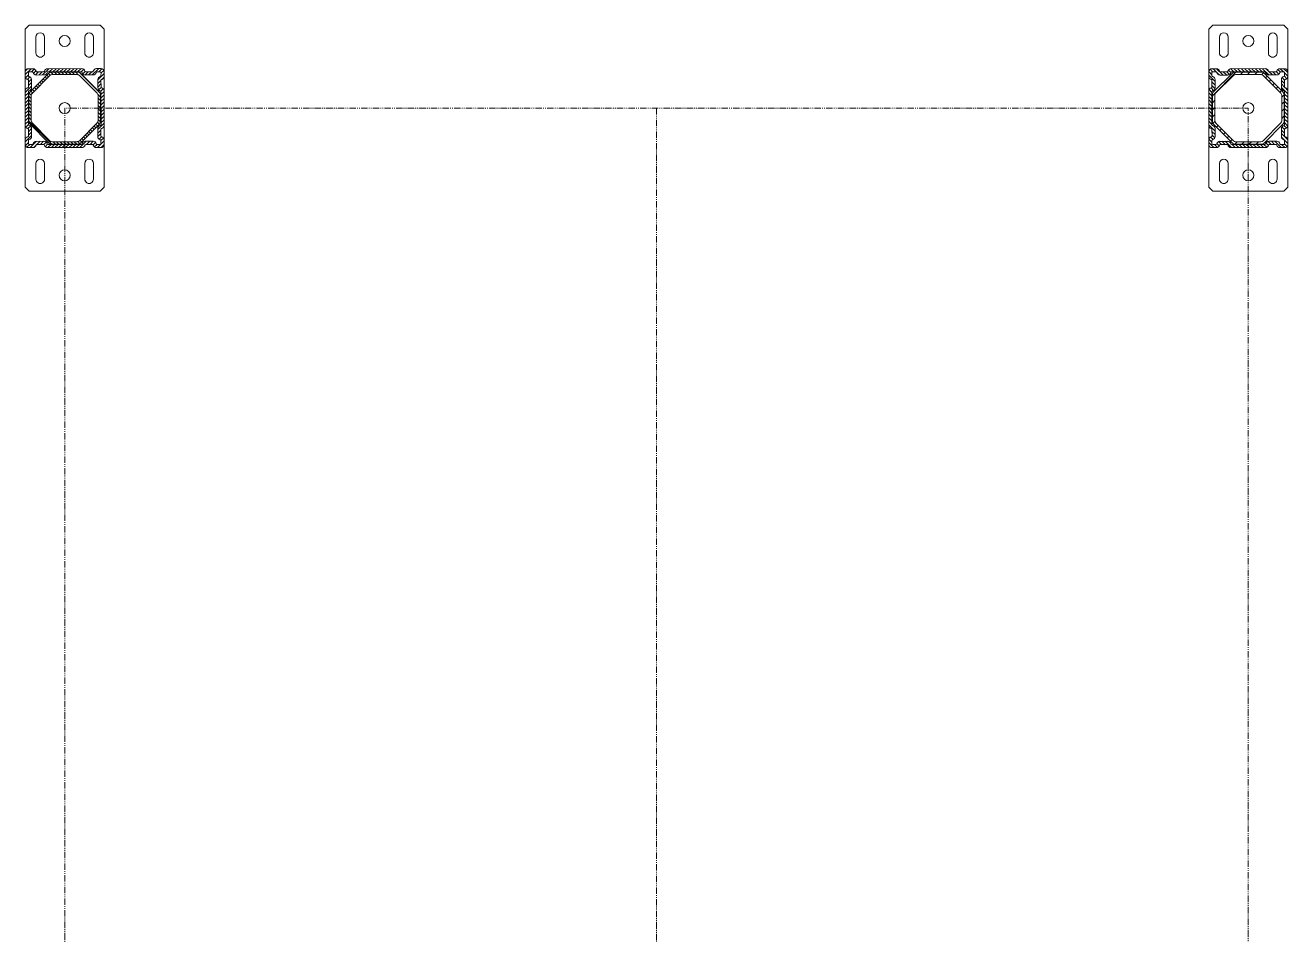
# Model space of a CAD drawing. Header units: millimetres. Extents: x 2179 to 44859, y 3478 to 159868.
# Drawn here: x 22346 to 23946, y 144676 to 145828 of the extents above; entities that cross this region are included whole.
import ezdxf

# ---------------------------------------------------------------- set-up
doc = ezdxf.new("R2010")
doc.units = ezdxf.units.MM
doc.linetypes.add('IMPORT-PHANTOM2', pattern=[14.732, 8.128, -1.524, 1.016, -1.524, 1.016, -1.524])
for name, color, linetype, lineweight in [('0-1', 7, 'IMPORT-PHANTOM2', 9), ('0-2', 7, 'Continuous', 9), ('2966-1_navrh dispozice stroju-HK_dwg-1', 7, 'Continuous', 9)]:
    doc.layers.add(name, color=color, linetype=linetype, lineweight=lineweight)

# ---------------------------------------------------------------- blocks, each defined once
blk = doc.blocks.new('2966-1_navrh dispozice stroju-HK_dwg__X1440-903015-1NP _ stroje - KOTVÍCÍ BODY')
at = {"layer": '0-2'}
for p, q in [((-22729.5, 6266.9), (-22703.1, 6293.2)), ((-22701.5, 6290.4), (-22698.3, 6293.6)), ((-22696.8, 6290.6), (-22693.8, 6293.6)), ((-22692.3, 6290.6), (-22689.3, 6293.6)), ((-22687.8, 6290.6), (-22684.8, 6293.6)), ((-22683.3, 6290.6), (-22680.3, 6293.6)), ((-22678.8, 6290.6), (-22675.8, 6293.6)), ((-22674.3, 6290.6), (-22671.3, 6293.6)), ((-22669.8, 6290.6), (-22666.9, 6293.6)), ((-22666.1, 6289.9), (-22663.9, 6292)), ((-22663.8, 6287.7), (-22661.7, 6289.8)), ((-22661.5, 6285.4), (-22659.4, 6287.5)), ((-22659.3, 6283.2), (-22657.2, 6285.3)), ((-22657, 6280.9), (-22654.9, 6283.1)), ((-22654.8, 6278.7), (-22652.7, 6280.8)), ((-22652.6, 6276.4), (-22650.4, 6278.6)), ((-22650.3, 6274.2), (-22648.2, 6276.3)), ((-22648.1, 6272), (-22645.9, 6274.1)), ((-22729.8, 6262.1), (-22726.6, 6265.3)), ((-22729.8, 6257.6), (-22726.8, 6260.6)), ((-22729.8, 6253.1), (-22726.8, 6256.1)), ((-22645.8, 6269.7), (-22643.7, 6271.8)), ((-22643.6, 6267.5), (-22641.5, 6269.6)), ((-22641.9, 6264.7), (-22639.3, 6267.2)), ((-22641.8, 6260.3), (-22638.8, 6263.3)), ((-22641.8, 6255.8), (-22638.8, 6258.8)), ((-22729.8, 6248.6), (-22726.8, 6251.6)), ((-22729.8, 6244.1), (-22726.8, 6247.1)), ((-22729.8, 6239.6), (-22726.8, 6242.6)), ((-22641.8, 6251.3), (-22638.8, 6254.3)), ((-22641.8, 6246.8), (-22638.8, 6249.8)), ((-22641.8, 6242.3), (-22638.8, 6245.3)), ((-22641.8, 6237.8), (-22638.8, 6240.8)), ((-22729.8, 6235.1), (-22726.8, 6238.1)), ((-22729.8, 6230.6), (-22726.8, 6233.6)), ((-22728.3, 6227.7), (-22726.1, 6229.9)), ((-22726, 6225.4), (-22723.9, 6227.6)), ((-22723.8, 6223.2), (-22721.6, 6225.3)), ((-22668, 6202.6), (-22638.8, 6231.8)), ((-22641.8, 6233.3), (-22638.8, 6236.3)), ((-22721.5, 6221), (-22719.4, 6223.1)), ((-22719.3, 6218.7), (-22717.2, 6220.8)), ((-22717, 6216.5), (-22714.9, 6218.6)), ((-22714.8, 6214.2), (-22712.7, 6216.3)), ((-22712.5, 6212), (-22710.4, 6214.1)), ((-22710.3, 6209.7), (-22708.2, 6211.8)), ((-22708, 6207.5), (-22705.9, 6209.6)), ((-22705.8, 6205.2), (-22703.7, 6207.4)), ((-22703.4, 6203.1), (-22700.9, 6205.6)), ((-22699.5, 6202.6), (-22696.5, 6205.6)), ((-22695, 6202.6), (-22692, 6205.6)), ((-22690.5, 6202.6), (-22687.5, 6205.6)), ((-22686, 6202.6), (-22683, 6205.6)), ((-22681.5, 6202.6), (-22678.5, 6205.6)), ((-22677, 6202.6), (-22674, 6205.6)), ((-22672.5, 6202.6), (-22669.5, 6205.6))]:
    blk.add_line(p, q, dxfattribs=at)
blk = doc.blocks.new('2966-1_navrh dispozice stroju-HK_dwg__X1441-903016-1NP _ stroje - KOTVÍCÍ BODY')
at = {"layer": '0-2'}
for p, q in [((-22726.3, 6282.9), (-22734.3, 6290.9)), ((-22730.3, 6291.4), (-22734.1, 6295.2)), ((-22728.5, 6294.1), (-22732.1, 6297.7)), ((-22720, 6290.1), (-22728, 6298.1)), ((-22720.7, 6295.3), (-22723.3, 6297.9)), ((-22715.5, 6290.1), (-22719.5, 6294.1)), ((-22711, 6290.1), (-22715, 6294.1)), ((-22707.6, 6291.1), (-22710.6, 6294.2)), ((-22705.9, 6293.9), (-22708.9, 6297)), ((-22701.5, 6294.1), (-22705.5, 6298.1)), ((-22697, 6294.1), (-22701, 6298.1)), ((-22692.6, 6294.1), (-22696.6, 6298.1)), ((-22688.1, 6294.1), (-22692.1, 6298.1)), ((-22683.6, 6294.1), (-22687.6, 6298.1)), ((-22679.1, 6294.1), (-22683.1, 6298.1)), ((-22674.6, 6294.1), (-22678.6, 6298.1)), ((-22670.1, 6294.1), (-22674.1, 6298.1)), ((-22665.6, 6294.1), (-22669.6, 6298.1)), ((-22657.1, 6290.1), (-22665.1, 6298.1)), ((-22652.6, 6290.1), (-22656.6, 6294.1)), ((-22648.2, 6290.1), (-22652.1, 6294.1)), ((-22645.2, 6291.6), (-22648.1, 6294.6)), ((-22643.2, 6294.1), (-22646.4, 6297.3)), ((-22634.3, 6289.7), (-22642.7, 6298.1)), ((-22635.1, 6286), (-22638.3, 6289.2)), ((-22634.3, 6294.2), (-22638.2, 6298.1)), ((-22730.3, 6269), (-22733.5, 6272.2)), ((-22727.8, 6271), (-22730.8, 6273.9)), ((-22726.3, 6278.4), (-22730.3, 6282.4)), ((-22726.3, 6274), (-22730.3, 6278)), ((-22638.3, 6280.3), (-22642.3, 6284.2)), ((-22638.3, 6275.8), (-22642.3, 6279.8)), ((-22634.3, 6267.3), (-22642.3, 6275.3)), ((-22637.8, 6284.2), (-22640.8, 6287.2)), ((-22730.3, 6264.5), (-22734.3, 6268.5)), ((-22730.3, 6260), (-22734.3, 6264)), ((-22730.3, 6255.5), (-22734.3, 6259.5)), ((-22634.3, 6262.8), (-22638.3, 6266.8)), ((-22634.3, 6258.3), (-22638.3, 6262.3)), ((-22634.3, 6253.8), (-22638.3, 6257.8)), ((-22730.3, 6251), (-22734.3, 6255)), ((-22730.3, 6246.5), (-22734.3, 6250.5)), ((-22730.3, 6242), (-22734.3, 6246)), ((-22730.3, 6237.5), (-22734.3, 6241.5)), ((-22634.3, 6249.3), (-22638.3, 6253.3)), ((-22634.3, 6244.8), (-22638.3, 6248.8)), ((-22634.3, 6240.3), (-22638.3, 6244.3)), ((-22730.3, 6233.1), (-22734.3, 6237.1)), ((-22730.3, 6228.6), (-22734.3, 6232.6)), ((-22726.3, 6220.1), (-22734.3, 6228.1)), ((-22638.2, 6221.8), (-22641.3, 6224.8)), ((-22635.4, 6223.5), (-22638.5, 6226.5)), ((-22634.3, 6235.8), (-22638.3, 6239.8)), ((-22634.3, 6231.3), (-22638.3, 6235.3)), ((-22634.3, 6226.9), (-22638.3, 6230.9)), ((-22730.3, 6206.1), (-22733.9, 6209.7)), ((-22728.3, 6208.6), (-22731.4, 6211.7)), ((-22726.3, 6215.6), (-22730.3, 6219.6)), ((-22726.4, 6211.2), (-22730.3, 6215.1)), ((-22638.3, 6217.4), (-22642.3, 6221.4)), ((-22638.3, 6212.9), (-22642.3, 6216.9)), ((-22634.3, 6204.4), (-22642.3, 6212.4)), ((-22634.5, 6209.1), (-22637.1, 6211.7)), ((-22726.8, 6198.1), (-22734.3, 6205.6)), ((-22731.4, 6198.3), (-22734.1, 6201)), ((-22722.7, 6198.5), (-22726.3, 6202.1)), ((-22720.7, 6201), (-22723.8, 6204.1)), ((-22717.3, 6202.1), (-22721.2, 6206)), ((-22712.8, 6202.1), (-22716.8, 6206.1)), ((-22704.3, 6198.1), (-22712.3, 6206.1)), ((-22699.8, 6198.1), (-22703.8, 6202.1)), ((-22695.3, 6198.1), (-22699.3, 6202.1)), ((-22690.8, 6198.1), (-22694.8, 6202.1)), ((-22686.4, 6198.1), (-22690.4, 6202.1)), ((-22681.9, 6198.1), (-22685.9, 6202.1)), ((-22677.4, 6198.1), (-22681.4, 6202.1)), ((-22672.9, 6198.1), (-22676.9, 6202.1)), ((-22668.4, 6198.1), (-22672.4, 6202.1)), ((-22663.9, 6198.1), (-22667.9, 6202.1)), ((-22660.2, 6198.8), (-22663.4, 6202.1)), ((-22658.5, 6201.6), (-22661.4, 6204.6)), ((-22654.4, 6202.1), (-22658.4, 6206.1)), ((-22649.9, 6202.1), (-22653.9, 6206.1)), ((-22641.5, 6198.1), (-22649.5, 6206.1)), ((-22637.2, 6198.3), (-22641, 6202.1)), ((-22634.7, 6200.3), (-22638.3, 6203.9))]:
    blk.add_line(p, q, dxfattribs=at)
blk = doc.blocks.new('2966-1_navrh dispozice stroju-HK_dwg__X1442-903017-1NP _ stroje - KOTVÍCÍ BODY')
at = {"layer": '0-2'}
for p, q in [((-22698.3, 7790.6), (-22701.3, 7793.6)), ((-22689.4, 7790.6), (-22692.4, 7793.6)), ((-22680.4, 7790.6), (-22683.4, 7793.6)), ((-22671.4, 7790.6), (-22674.4, 7793.6)), ((-22718.1, 7774.4), (-22720.2, 7776.5)), ((-22713.6, 7778.9), (-22715.7, 7781)), ((-22709.1, 7783.4), (-22711.2, 7785.5)), ((-22704.6, 7787.9), (-22706.7, 7790)), ((-22726.7, 7765), (-22729.1, 7767.5)), ((-22722.6, 7769.9), (-22724.7, 7772)), ((-22638.8, 7758), (-22641.8, 7761)), ((-22726.8, 7756.2), (-22729.8, 7759.2)), ((-22726.8, 7747.2), (-22729.8, 7750.2)), ((-22638.8, 7749), (-22641.8, 7752)), ((-22726.8, 7738.2), (-22729.8, 7741.2)), ((-22700.1, 7702.6), (-22729.8, 7732.3)), ((-22638.8, 7740), (-22641.8, 7743)), ((-22638.8, 7731.1), (-22641.8, 7734.1)), ((-22655.9, 7712.2), (-22658, 7714.3)), ((-22651.4, 7716.7), (-22653.5, 7718.8)), ((-22646.9, 7721.2), (-22649, 7723.3)), ((-22642.4, 7725.7), (-22644.5, 7727.8)), ((-22691.2, 7702.6), (-22694.2, 7705.6)), ((-22682.2, 7702.6), (-22685.2, 7705.6)), ((-22673.2, 7702.6), (-22676.2, 7705.6)), ((-22664.9, 7703.3), (-22667.4, 7705.7)), ((-22660.3, 7707.7), (-22662.5, 7709.8))]:
    blk.add_line(p, q, dxfattribs=at)
blk = doc.blocks.new('2966-1_navrh dispozice stroju-HK_dwg__X1443-903018-1NP _ stroje - KOTVÍCÍ BODY')
at = {"layer": '0-2'}
for p, q in [((-22734.3, 7793.2), (-22729.4, 7798.1)), ((-22734.3, 7788.7), (-22730.3, 7792.7)), ((-22728.9, 7794.1), (-22724.9, 7798.1)), ((-22724.6, 7793.9), (-22721.6, 7796.9)), ((-22723, 7791.1), (-22719.9, 7794.1)), ((-22719.4, 7790.1), (-22715.4, 7794.1)), ((-22714.9, 7790.1), (-22710.9, 7794.1)), ((-22710.5, 7790.1), (-22702.5, 7798.1)), ((-22710, 7795.1), (-22707.1, 7797.9)), ((-22702, 7794.1), (-22698, 7798.1)), ((-22697.5, 7794.1), (-22693.5, 7798.1)), ((-22693, 7794.1), (-22689, 7798.1)), ((-22688.5, 7794.1), (-22684.5, 7798.1)), ((-22684, 7794.1), (-22680, 7798.1)), ((-22679.5, 7794.1), (-22675.5, 7798.1)), ((-22675, 7794.1), (-22671, 7798.1)), ((-22670.5, 7794.1), (-22666.5, 7798.1)), ((-22666, 7794.1), (-22662.1, 7798)), ((-22662.3, 7793.3), (-22659.3, 7796.4)), ((-22660.5, 7790.7), (-22657.1, 7794.1)), ((-22656.6, 7790.1), (-22652.6, 7794.1)), ((-22652.1, 7790.1), (-22644.1, 7798.1)), ((-22647.5, 7790.2), (-22644.3, 7793.4)), ((-22643.6, 7794), (-22639.6, 7798.1)), ((-22639.1, 7794.1), (-22635.9, 7797.3)), ((-22638.3, 7790.4), (-22634.3, 7794.4)), ((-22733.1, 7785.4), (-22730.1, 7788.4)), ((-22730.4, 7783.7), (-22727.3, 7786.7)), ((-22730.3, 7779.2), (-22726.3, 7783.2)), ((-22730.3, 7774.7), (-22726.3, 7778.7)), ((-22642.3, 7781.9), (-22634.3, 7789.9)), ((-22642.3, 7777.4), (-22638.3, 7781.4)), ((-22642.2, 7773.1), (-22638.3, 7776.9)), ((-22734.3, 7766.2), (-22726.3, 7774.2)), ((-22734.3, 7761.7), (-22730.3, 7765.7)), ((-22734.3, 7757.3), (-22730.3, 7761.3)), ((-22734.2, 7770.9), (-22731.3, 7773.8)), ((-22640.2, 7770.5), (-22637.1, 7773.7)), ((-22638.3, 7767.9), (-22634.7, 7771.6)), ((-22638.3, 7763.5), (-22634.3, 7767.5)), ((-22638.3, 7759), (-22634.3, 7763)), ((-22734.3, 7752.8), (-22730.3, 7756.8)), ((-22734.3, 7748.3), (-22730.3, 7752.3)), ((-22734.3, 7743.8), (-22730.3, 7747.8)), ((-22638.3, 7754.5), (-22634.3, 7758.5)), ((-22638.3, 7750), (-22634.3, 7754)), ((-22638.3, 7745.5), (-22634.3, 7749.5)), ((-22638.3, 7741), (-22634.3, 7745)), ((-22734.3, 7739.3), (-22730.3, 7743.3)), ((-22734.3, 7734.8), (-22730.3, 7738.8)), ((-22734.3, 7730.3), (-22730.3, 7734.3)), ((-22734.3, 7725.9), (-22730.3, 7729.8)), ((-22638.3, 7736.5), (-22634.3, 7740.5)), ((-22638.3, 7732), (-22634.3, 7736)), ((-22638.3, 7727.5), (-22634.3, 7731.5)), ((-22734.3, 7707.9), (-22726.3, 7715.9)), ((-22732.6, 7723), (-22729.6, 7726.1)), ((-22730.3, 7720.8), (-22726.9, 7724.2)), ((-22730.3, 7716.4), (-22726.3, 7720.4)), ((-22642.3, 7719), (-22634.3, 7727)), ((-22642.3, 7714.6), (-22638.3, 7718.6)), ((-22642, 7710.4), (-22638.3, 7714.1)), ((-22641.8, 7724), (-22640.2, 7725.6)), ((-22734.3, 7703.4), (-22730.3, 7707.4)), ((-22733.5, 7699.7), (-22730.3, 7702.9)), ((-22730.6, 7698.1), (-22726.6, 7702.1)), ((-22729.6, 7708.1), (-22726.4, 7711.3)), ((-22726.1, 7698.1), (-22718.1, 7706.1)), ((-22717.6, 7702.1), (-22713.6, 7706.1)), ((-22713.1, 7702.1), (-22709.3, 7705.9)), ((-22709.9, 7700.9), (-22706.8, 7704)), ((-22707.8, 7698.5), (-22704.2, 7702.1)), ((-22703.7, 7698.1), (-22699.7, 7702.1)), ((-22699.2, 7698.1), (-22695.2, 7702.1)), ((-22694.7, 7698.1), (-22690.7, 7702.1)), ((-22690.2, 7698.1), (-22686.2, 7702.1)), ((-22685.7, 7698.1), (-22681.7, 7702.1)), ((-22681.2, 7698.1), (-22677.2, 7702.1)), ((-22676.7, 7698.1), (-22672.7, 7702.1)), ((-22672.2, 7698.1), (-22668.2, 7702.1)), ((-22667.8, 7698.1), (-22663.8, 7702.1)), ((-22663.3, 7698.1), (-22655.3, 7706.1)), ((-22661.9, 7704), (-22660.3, 7705.6)), ((-22654.8, 7702.1), (-22650.8, 7706.1)), ((-22650.3, 7702.1), (-22646.6, 7705.7)), ((-22647.6, 7700.2), (-22644.5, 7703.4)), ((-22645.1, 7698.2), (-22641.3, 7702.1)), ((-22640.8, 7698.1), (-22634.3, 7704.6)), ((-22639.6, 7708.3), (-22636.5, 7711.4)), ((-22638.3, 7705.1), (-22634.5, 7708.9))]:
    blk.add_line(p, q, dxfattribs=at)
blk = doc.blocks.new('2966-1_navrh dispozice stroju-HK_dwg-867852-1NP _ stroje - KOTVÍCÍ BODY')
at = {"layer": '0-1'}
blk.add_line((-15836.8, 17684.7), (-337.4, 8367.9), dxfattribs=at)
at = {"layer": '0-1', "flags": 128}
blk.add_lwpolyline([(-1810.9, 10128.7), (-15450.4, 18327.5), (-16223.2, 17041.9), (-2583.7, 8843.1)], close=True, dxfattribs=at)
at = {"layer": '0-2'}
for p, q in [((-15508.7, 18405.1), (-15491.6, 18394.8)), ((-15497.2, 18385.4), (-15514.4, 18395.7)), ((-15472.5, 18387.7), (-15469.5, 18392.7)), ((-15468.7, 18386.3), (-15466.6, 18389.7)), ((-15465.2, 18390.1), (-15461.8, 18388)), ((-15456.9, 18385.1), (-15449.6, 18380.7)), ((-15504.5, 18334.6), (-15482, 18371.9)), ((-15500.6, 18333.1), (-15479, 18369.2)), ((-15444.7, 18375.8), (-15478.1, 18367.5)), ((-15445.2, 18372.6), (-15476.1, 18364.9)), ((-15476, 18374.1), (-15471.6, 18381.4)), ((-15473, 18371.4), (-15467.8, 18380)), ((-15459.6, 18382.1), (-15451, 18376.8)), ((-15444.7, 18377.8), (-15408.6, 18356.1)), ((-15414.8, 18355.7), (-15442.1, 18372.1)), ((-15412.2, 18357.6), (-15441.7, 18375.3)), ((-15480.5, 18365.7), (-15498.2, 18336.2)), ((-15478.6, 18363), (-15495, 18335.7)), ((-15405.3, 18322.3), (-15413, 18353.2)), ((-15402.1, 18321.8), (-15410.4, 18355.2)), ((-15403.8, 18353.2), (-15396.4, 18348.7)), ((-15529.2, 18332.3), (-15546.3, 18342.6)), ((-15540.6, 18352), (-15523.5, 18341.7)), ((-15406.5, 18350.1), (-15397.8, 18344.9)), ((-15395.8, 18336.7), (-15401, 18328.1)), ((-15391.6, 18345.8), (-15388.1, 18343.7)), ((-15387.8, 18342.4), (-15389.9, 18338.9)), ((-15383.8, 18341.1), (-15386.8, 18336.2)), ((-15508, 18320.9), (-15503.6, 18328.3)), ((-15504.9, 18318.2), (-15499.7, 18326.9)), ((-15498.7, 18333.2), (-15490.4, 18299.8)), ((-15495.5, 18332.7), (-15487.8, 18301.7)), ((-15400.1, 18321.8), (-15421.8, 18285.7)), ((-15396.3, 18320.4), (-15418.8, 18283)), ((-15392.8, 18334), (-15397.2, 18326.7)), ((-15371.6, 18322.7), (-15354.4, 18312.4)), ((-15516.9, 18313.8), (-15513.9, 18318.8)), ((-15513, 18312.6), (-15510.9, 18316.1)), ((-15509.2, 18309.2), (-15512.6, 18311.2)), ((-15497, 18301.8), (-15504.3, 18306.2)), ((-15494.3, 18304.9), (-15502.9, 18310.1)), ((-15422.2, 18291.9), (-15405.7, 18319.3)), ((-15420.2, 18289.3), (-15402.5, 18318.8)), ((-15360.1, 18303), (-15377.2, 18313.3)), ((-15456, 18277.2), (-15492.1, 18298.9)), ((-15488.5, 18297.3), (-15459.1, 18279.6)), ((-15485.9, 18299.3), (-15458.6, 18282.8)), ((-15455.6, 18282.4), (-15424.6, 18290.1)), ((-15456.1, 18279.2), (-15422.7, 18287.5)), ((-15443.8, 18269.9), (-15451.2, 18274.3)), ((-15441.1, 18272.9), (-15449.8, 18278.1)), ((-15427.7, 18283.6), (-15432.9, 18274.9)), ((-15424.7, 18280.9), (-15429.1, 18273.5)), ((-15435.5, 18264.9), (-15439, 18267)), ((-15432, 18268.7), (-15434.1, 18265.2)), ((-15428.2, 18267.3), (-15431.2, 18262.3)), ((-15392, 18249.8), (-15409.2, 18260.1)), ((-15403.5, 18269.6), (-15386.4, 18259.3)), ((-16270, 17099.8), (-16287.2, 17110.1)), ((-16281.5, 17119.5), (-16264.4, 17109.2)), ((-16245.3, 17102.1), (-16242.3, 17107.1)), ((-16241.5, 17100.7), (-16239.4, 17104.1)), ((-16238, 17104.5), (-16234.6, 17102.4)), ((-16217.5, 17090.2), (-16250.8, 17081.9)), ((-16248.8, 17088.5), (-16244.4, 17095.8)), ((-16245.8, 17085.7), (-16240.6, 17094.4)), ((-16232.4, 17096.4), (-16223.8, 17091.2)), ((-16229.7, 17099.5), (-16222.3, 17095.1)), ((-16217.5, 17092.1), (-16181.4, 17070.5)), ((-16185, 17072), (-16214.5, 17089.7)), ((-16277.2, 17048.9), (-16254.8, 17086.3)), ((-16273.4, 17047.5), (-16251.7, 17083.6)), ((-16253.3, 17080), (-16271, 17050.6)), ((-16251.4, 17077.4), (-16267.8, 17050.1)), ((-16218, 17087), (-16248.9, 17079.3)), ((-16187.6, 17070.1), (-16214.9, 17086.5)), ((-16302, 17046.7), (-16319.1, 17057)), ((-16313.4, 17066.4), (-16296.3, 17056.1)), ((-16178.1, 17036.7), (-16185.8, 17067.6)), ((-16174.9, 17036.2), (-16183.2, 17069.6)), ((-16179.3, 17064.5), (-16170.6, 17059.3)), ((-16176.6, 17067.5), (-16169.2, 17063.1)), ((-16164.4, 17060.2), (-16160.9, 17058.1)), ((-16160.6, 17056.7), (-16162.6, 17053.3)), ((-16280.8, 17035.3), (-16276.3, 17042.7)), ((-16277.7, 17032.6), (-16272.5, 17041.3)), ((-16271.5, 17047.6), (-16263.2, 17014.2)), ((-16268.3, 17047.1), (-16260.5, 17016.1)), ((-16168.6, 17051.1), (-16173.8, 17042.5)), ((-16165.6, 17048.4), (-16170, 17041.1)), ((-16156.6, 17055.5), (-16159.6, 17050.6)), ((-16289.7, 17028.2), (-16286.7, 17033.2)), ((-16285.8, 17027), (-16283.7, 17030.5)), ((-16282, 17023.5), (-16285.4, 17025.6)), ((-16267, 17019.2), (-16275.7, 17024.4)), ((-16195, 17006.3), (-16178.5, 17033.6)), ((-16172.9, 17036.2), (-16194.6, 17000.1)), ((-16193, 17003.7), (-16175.3, 17033.2)), ((-16169.1, 17034.8), (-16191.5, 16997.4)), ((-16132.9, 17017.4), (-16150, 17027.7)), ((-16144.4, 17037.1), (-16127.2, 17026.8)), ((-16269.7, 17016.2), (-16277.1, 17020.6)), ((-16228.8, 16991.6), (-16264.9, 17013.3)), ((-16261.3, 17011.7), (-16231.9, 16994)), ((-16258.7, 17013.7), (-16231.4, 16997.2)), ((-16228.8, 16993.6), (-16195.5, 17001.9)), ((-16228.4, 16996.8), (-16197.4, 17004.5)), ((-16213.9, 16987.3), (-16222.6, 16992.5)), ((-16200.5, 16998), (-16205.7, 16989.3)), ((-16197.5, 16995.3), (-16201.9, 16987.9)), ((-16216.6, 16984.3), (-16224, 16988.7)), ((-16208.3, 16979.3), (-16211.8, 16981.3)), ((-16204.8, 16983.1), (-16206.9, 16979.6)), ((-16201, 16981.7), (-16204, 16976.7)), ((-16176.3, 16984), (-16159.2, 16973.6)), ((-16164.8, 16964.2), (-16182, 16974.5))]:
    blk.add_line(p, q, dxfattribs=at)
at = {"layer": '0-2', "flags": 128}
for points in [[(-15441.7, 18263.9), (-15436.7, 18260.9), (-15390.4, 18233.1), (-15383.6, 18234.8), (-15337.2, 18312), (-15338.9, 18318.8), (-15385.2, 18346.6), (-15390.2, 18349.6), (-15405.9, 18359.1), (-15443.3, 18381.6), (-15459.1, 18391), (-15464, 18394), (-15510.3, 18421.9), (-15517.2, 18420.1), (-15563.6, 18343), (-15561.8, 18336.1), (-15515.6, 18308.3), (-15510.6, 18305.3), (-15494.8, 18295.9), (-15457.4, 18273.4)], [(-16214.5, 16978.3), (-16209.5, 16975.3), (-16163.2, 16947.5), (-16156.4, 16949.2), (-16110, 17026.3), (-16111.7, 17033.2), (-16158, 17061), (-16162.9, 17064), (-16178.7, 17073.5), (-16216.1, 17096), (-16231.9, 17105.4), (-16236.8, 17108.4), (-16283.1, 17136.2), (-16290, 17134.5), (-16336.3, 17057.4), (-16334.6, 17050.5), (-16288.3, 17022.7), (-16283.4, 17019.7), (-16267.6, 17010.2), (-16230.2, 16987.8)]]:
    blk.add_lwpolyline(points, close=True, dxfattribs=at)
at = {"layer": '0-2'}
for centre in [(-15523.2, 18371.3), (-15450.4, 18327.5), (-15377.5, 18283.7), (-16296, 17085.7), (-16223.2, 17041.9), (-16150.3, 16998.1)]:
    blk.add_circle(centre, 7, dxfattribs=at)
for centre, radius, start, end in [((-15511.5, 18400.4), 5.5, 58.9896, 238.9896), ((-15494.4, 18390.1), 5.5, 238.9896, 58.9896), ((-15469.1, 18385.6), 4, 148.9896, 227.4527), ((-15466.1, 18390.6), 4, 58.9896, 148.9896), ((-15467.8, 18385.8), 1, 148.9896, 227.4527), ((-15471.2, 18382.1), 4, 328.9896, 47.4527), ((-15465.8, 18389.2), 1, 58.9896, 148.9896), ((-15462.3, 18387.1), 1, 340.5266, 58.9896), ((-15457.6, 18385.5), 4, 160.5266, 238.9896), ((-15461.1, 18387.6), 4, 340.5266, 58.9896), ((-15456.4, 18386), 1, 160.5266, 238.9896), ((-15478.6, 18369.9), 4, 70.5266, 148.9896), ((-15478.1, 18368.7), 1, 70.5266, 148.9896), ((-15476.4, 18373.4), 4, 250.5266, 328.9896), ((-15476.9, 18374.6), 1, 250.5266, 328.9896), ((-15472.5, 18382), 1, 328.9896, 47.4527), ((-15448.9, 18380.3), 4, 238.9896, 317.4527), ((-15449, 18381.5), 1, 238.9896, 317.4527), ((-15445.4, 18378.1), 4, 58.9896, 137.4527), ((-15445.2, 18376.9), 1, 58.9896, 137.4527), ((-15444.2, 18368.7), 4, 58.9896, 103.9896), ((-15443.7, 18371.9), 4, 58.9896, 103.9896), ((-15543.5, 18347.3), 5.5, 58.9896, 238.9896), ((-15477.1, 18363.6), 4, 103.9896, 148.9896), ((-15475.2, 18361), 4, 103.9896, 148.9896), ((-15416.9, 18352.3), 4, 13.9896, 58.9896), ((-15414.3, 18354.2), 4, 13.9896, 58.9896), ((-15409.1, 18355.2), 1, 340.5266, 58.9896), ((-15404.4, 18353.5), 4, 160.5266, 238.9896), ((-15408, 18355.7), 4, 340.5266, 58.9896), ((-15403.3, 18354), 1, 160.5266, 238.9896), ((-15526.3, 18337), 5.5, 238.9896, 58.9896), ((-15494.8, 18334.1), 4, 148.9896, 193.9896), ((-15395.8, 18348.3), 4, 238.9896, 317.4527), ((-15395.9, 18349.6), 1, 238.9896, 317.4527), ((-15392.4, 18334.7), 4, 70.5266, 148.9896), ((-15392.2, 18346.2), 4, 58.9896, 137.4527), ((-15392.1, 18345), 1, 58.9896, 137.4527), ((-15390.2, 18338.2), 4, 250.5266, 328.9896), ((-15390.7, 18339.4), 1, 250.5266, 328.9896), ((-15388.6, 18342.9), 1, 328.9896, 58.9896), ((-15387.2, 18343.2), 4, 328.9896, 58.9896), ((-15510.5, 18316.7), 4, 70.5266, 148.9896), ((-15508.8, 18321.4), 1, 250.5266, 328.9896), ((-15501, 18332.5), 4, 148.9896, 227.4527), ((-15504.4, 18328.8), 1, 328.9896, 47.4527), ((-15499.8, 18332.6), 1, 148.9896, 227.4527), ((-15503.2, 18328.9), 4, 328.9896, 47.4527), ((-15491.6, 18333.6), 4, 148.9896, 193.9896), ((-15409.2, 18321.3), 4, 328.9896, 13.9896), ((-15405.9, 18320.8), 4, 328.9896, 13.9896), ((-15397.6, 18326), 4, 148.9896, 227.4527), ((-15401, 18322.3), 1, 328.9896, 47.4527), ((-15396.3, 18326.2), 1, 148.9896, 227.4527), ((-15399.7, 18322.5), 4, 328.9896, 47.4527), ((-15391.9, 18333.5), 1, 70.5266, 148.9896), ((-15374.4, 18318), 5.5, 58.9896, 238.9896), ((-15513.5, 18311.8), 4, 148.9896, 238.9896), ((-15512.1, 18312.1), 1, 148.9896, 238.9896), ((-15510, 18315.6), 1, 70.5266, 148.9896), ((-15508.5, 18308.8), 4, 238.9896, 317.4527), ((-15508.4, 18320.3), 4, 250.5266, 328.9896), ((-15508.7, 18310), 1, 238.9896, 317.4527), ((-15505, 18306.6), 4, 58.9896, 137.4527), ((-15504.8, 18305.4), 1, 58.9896, 137.4527), ((-15496.3, 18301.4), 4, 340.5266, 58.9896), ((-15357.3, 18307.7), 5.5, 238.9896, 58.9896), ((-15497.5, 18301), 1, 340.5266, 58.9896), ((-15492.8, 18299.3), 4, 160.5266, 238.9896), ((-15491.6, 18299.8), 1, 160.5266, 238.9896), ((-15486.5, 18300.8), 4, 193.9896, 238.9896), ((-15483.9, 18302.7), 4, 193.9896, 238.9896), ((-15425.6, 18294), 4, 283.9896, 328.9896), ((-15423.7, 18291.4), 4, 283.9896, 328.9896), ((-15457, 18283.1), 4, 238.9896, 283.9896), ((-15456.5, 18286.3), 4, 238.9896, 283.9896), ((-15455.4, 18276.8), 4, 238.9896, 317.4527), ((-15455.5, 18278.1), 1, 238.9896, 317.4527), ((-15451.8, 18274.7), 4, 58.9896, 137.4527), ((-15451.7, 18273.4), 1, 58.9896, 137.4527), ((-15443.2, 18269.5), 4, 340.5266, 58.9896), ((-15429.5, 18272.9), 4, 148.9896, 227.4527), ((-15428.3, 18273), 1, 148.9896, 227.4527), ((-15431.7, 18269.3), 4, 328.9896, 47.4527), ((-15424.3, 18281.5), 4, 70.5266, 148.9896), ((-15423.8, 18280.4), 1, 70.5266, 148.9896), ((-15422.2, 18285.1), 4, 250.5266, 328.9896), ((-15422.7, 18286.3), 1, 250.5266, 328.9896), ((-15444.3, 18269), 1, 340.5266, 58.9896), ((-15439.6, 18267.3), 4, 160.5266, 238.9896), ((-15438.5, 18267.8), 1, 160.5266, 238.9896), ((-15434.6, 18264.4), 4, 238.9896, 328.9896), ((-15435, 18265.7), 1, 238.9896, 328.9896), ((-15432.9, 18269.2), 1, 328.9896, 47.4527), ((-15406.3, 18264.8), 5.5, 58.9896, 238.9896), ((-15389.2, 18254.5), 5.5, 238.9896, 58.9896), ((-16284.3, 17114.8), 5.5, 58.9896, 238.9896), ((-16267.2, 17104.5), 5.5, 238.9896, 58.9896), ((-16238.9, 17105), 4, 58.9896, 148.9896), ((-16238.5, 17103.6), 1, 58.9896, 148.9896), ((-16233.9, 17102), 4, 340.5266, 58.9896), ((-16251.4, 17084.3), 4, 70.5266, 148.9896), ((-16249.7, 17089), 1, 250.5266, 328.9896), ((-16241.9, 17100), 4, 148.9896, 227.4527), ((-16245.3, 17096.3), 1, 328.9896, 47.4527), ((-16240.6, 17100.2), 1, 148.9896, 227.4527), ((-16244, 17096.5), 4, 328.9896, 47.4527), ((-16235.1, 17101.5), 1, 340.5266, 58.9896), ((-16230.4, 17099.9), 4, 160.5266, 238.9896), ((-16229.2, 17100.3), 1, 160.5266, 238.9896), ((-16221.7, 17094.7), 4, 238.9896, 317.4527), ((-16221.8, 17095.9), 1, 238.9896, 317.4527), ((-16218.1, 17092.5), 4, 58.9896, 137.4527), ((-16218, 17091.3), 1, 58.9896, 137.4527), ((-16216.5, 17086.3), 4, 58.9896, 103.9896), ((-16249.9, 17078), 4, 103.9896, 148.9896), ((-16250.9, 17083.1), 1, 70.5266, 148.9896), ((-16247.9, 17075.4), 4, 103.9896, 148.9896), ((-16249.2, 17087.8), 4, 250.5266, 328.9896), ((-16217, 17083.1), 4, 58.9896, 103.9896), ((-16187.1, 17068.6), 4, 13.9896, 58.9896), ((-16180.8, 17070.1), 4, 340.5266, 58.9896), ((-16316.3, 17061.7), 5.5, 58.9896, 238.9896), ((-16299.1, 17051.4), 5.5, 238.9896, 58.9896), ((-16189.7, 17066.7), 4, 13.9896, 58.9896), ((-16181.9, 17069.6), 1, 340.5266, 58.9896), ((-16177.2, 17067.9), 4, 160.5266, 238.9896), ((-16176.1, 17068.4), 1, 160.5266, 238.9896), ((-16168.6, 17062.7), 4, 238.9896, 317.4527), ((-16168.7, 17064), 1, 238.9896, 317.4527), ((-16165, 17060.6), 4, 58.9896, 137.4527), ((-16164.9, 17059.3), 1, 58.9896, 137.4527), ((-16161.4, 17057.3), 1, 328.9896, 58.9896), ((-16160, 17057.6), 4, 328.9896, 58.9896), ((-16273.8, 17046.9), 4, 148.9896, 227.4527), ((-16277.2, 17043.2), 1, 328.9896, 47.4527), ((-16272.6, 17047), 1, 148.9896, 227.4527), ((-16276, 17043.3), 4, 328.9896, 47.4527), ((-16267.6, 17048.5), 4, 148.9896, 193.9896), ((-16264.4, 17048), 4, 148.9896, 193.9896), ((-16170.4, 17040.4), 4, 148.9896, 227.4527), ((-16169.1, 17040.5), 1, 148.9896, 227.4527), ((-16165.2, 17049.1), 4, 70.5266, 148.9896), ((-16164.7, 17047.9), 1, 70.5266, 148.9896), ((-16163, 17052.6), 4, 250.5266, 328.9896), ((-16163.5, 17053.8), 1, 250.5266, 328.9896), ((-16286.3, 17026.1), 4, 148.9896, 238.9896), ((-16283.3, 17031.1), 4, 70.5266, 148.9896), ((-16284.9, 17026.5), 1, 148.9896, 238.9896), ((-16282.8, 17030), 1, 70.5266, 148.9896), ((-16281.2, 17034.7), 4, 250.5266, 328.9896), ((-16281.6, 17035.8), 1, 250.5266, 328.9896), ((-16277.8, 17021), 4, 58.9896, 137.4527), ((-16182, 17035.7), 4, 328.9896, 13.9896), ((-16178.7, 17035.2), 4, 328.9896, 13.9896), ((-16173.8, 17036.7), 1, 328.9896, 47.4527), ((-16172.5, 17036.9), 4, 328.9896, 47.4527), ((-16147.2, 17032.4), 5.5, 58.9896, 238.9896), ((-16130.1, 17022.1), 5.5, 238.9896, 58.9896), ((-16281.3, 17023.2), 4, 238.9896, 317.4527), ((-16281.4, 17024.4), 1, 238.9896, 317.4527), ((-16277.6, 17019.8), 1, 58.9896, 137.4527), ((-16270.3, 17015.3), 1, 340.5266, 58.9896), ((-16265.5, 17013.7), 4, 160.5266, 238.9896), ((-16269.1, 17015.8), 4, 340.5266, 58.9896), ((-16264.4, 17014.1), 1, 160.5266, 238.9896), ((-16259.3, 17015.2), 4, 193.9896, 238.9896), ((-16256.7, 17017.1), 4, 193.9896, 238.9896), ((-16229.8, 16997.4), 4, 238.9896, 283.9896), ((-16229.3, 17000.7), 4, 238.9896, 283.9896), ((-16224.6, 16989.1), 4, 58.9896, 137.4527), ((-16197.1, 16995.9), 4, 70.5266, 148.9896), ((-16196.6, 16994.8), 1, 70.5266, 148.9896), ((-16198.4, 17008.4), 4, 283.9896, 328.9896), ((-16195, 16999.5), 4, 250.5266, 328.9896), ((-16195.4, 17000.6), 1, 250.5266, 328.9896), ((-16196.5, 17005.8), 4, 283.9896, 328.9896), ((-16228.2, 16991.2), 4, 238.9896, 317.4527), ((-16228.3, 16992.5), 1, 238.9896, 317.4527), ((-16224.5, 16987.8), 1, 58.9896, 137.4527), ((-16217.1, 16983.4), 1, 340.5266, 58.9896), ((-16212.4, 16981.7), 4, 160.5266, 238.9896), ((-16216, 16983.9), 4, 340.5266, 58.9896), ((-16211.3, 16982.2), 1, 160.5266, 238.9896), ((-16207.4, 16978.7), 4, 238.9896, 328.9896), ((-16207.8, 16980.1), 1, 238.9896, 328.9896), ((-16202.3, 16987.3), 4, 148.9896, 227.4527), ((-16205.7, 16983.6), 1, 328.9896, 47.4527), ((-16201.1, 16987.4), 1, 148.9896, 227.4527), ((-16204.4, 16983.7), 4, 328.9896, 47.4527), ((-16179.1, 16979.2), 5.5, 58.9896, 238.9896), ((-16162, 16968.9), 5.5, 238.9896, 58.9896)]:
    blk.add_arc(centre, radius, start, end, dxfattribs=at)
at = {"rotation": 328.989640494807}
for name in ['2966-1_navrh dispozice stroju-HK_dwg__X1443-903018-1NP _ stroje - KOTVÍCÍ BODY', '2966-1_navrh dispozice stroju-HK_dwg__X1442-903017-1NP _ stroje - KOTVÍCÍ BODY', '2966-1_navrh dispozice stroju-HK_dwg__X1441-903016-1NP _ stroje - KOTVÍCÍ BODY', '2966-1_navrh dispozice stroju-HK_dwg__X1440-903015-1NP _ stroje - KOTVÍCÍ BODY']:
    blk.add_blockref(name, (0, 0), dxfattribs=at)

msp = doc.modelspace()

# ---------------------------------------------------------------- block references
at = {"layer": '2966-1_navrh dispozice stroju-HK_dwg-1', "rotation": 301.0103595051954}
msp.add_blockref('2966-1_navrh dispozice stroju-HK_dwg-867852-1NP _ stroje - KOTVÍCÍ BODY', (16148.3, 123038.5), dxfattribs=at)

doc.saveas('drawing.dxf')
